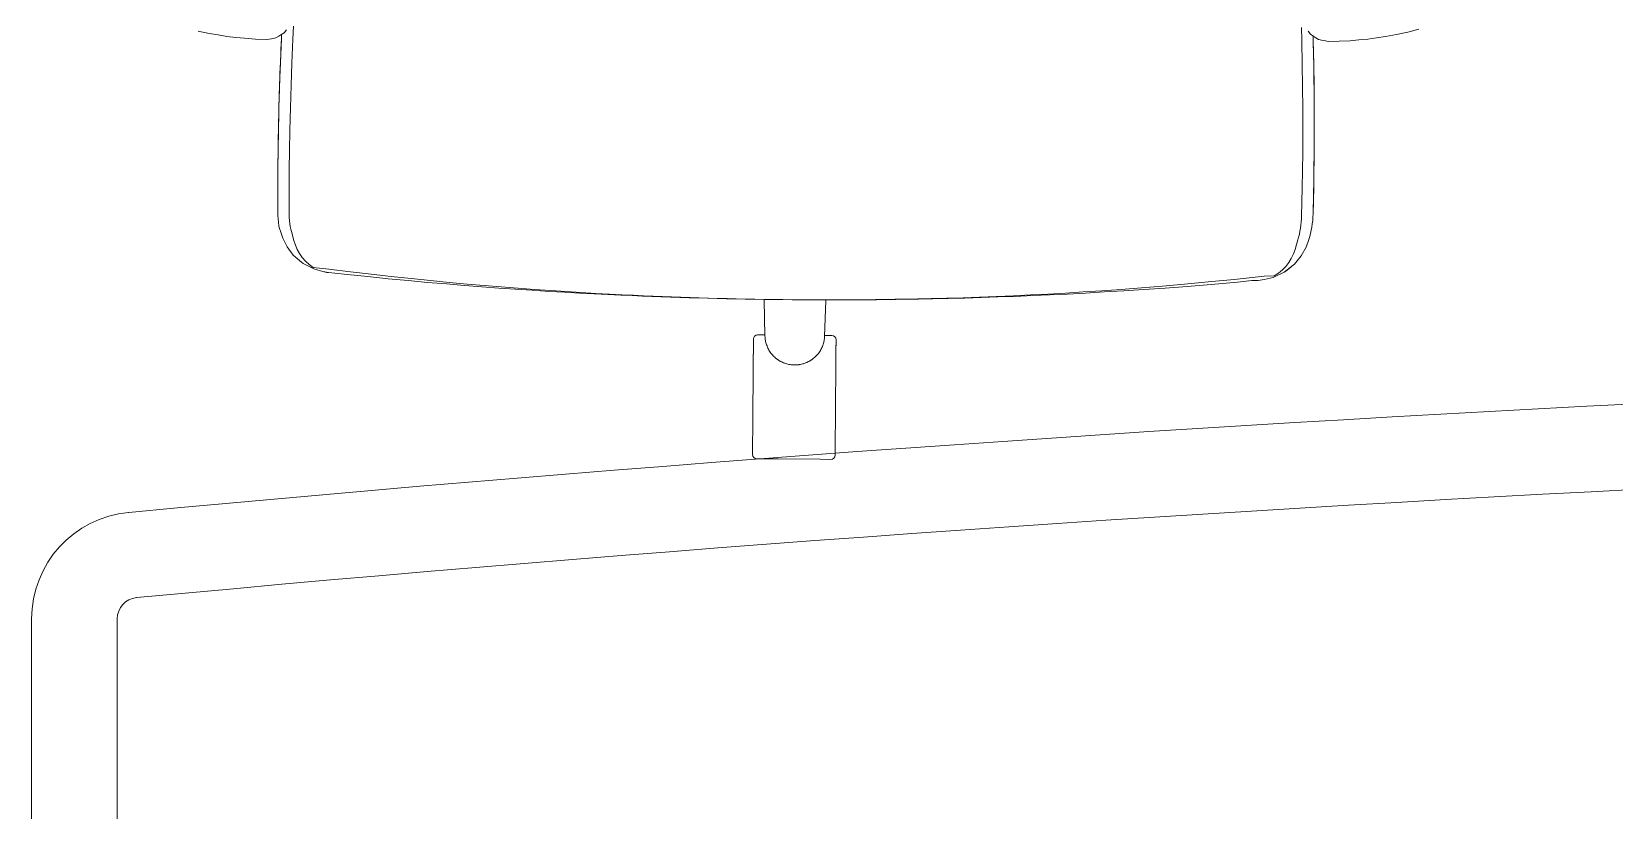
# Model space of a CAD drawing. Header units: inches. Extents: x 14 to 610, y 9 to 600.
# Drawn here: x 318.76 to 347.87, y 151.8 to 166.13 of the extents above; entities that cross this region are included whole.
import ezdxf
from ezdxf.enums import TextEntityAlignment as Align

# ---------------------------------------------------------------- set-up
doc = ezdxf.new("R2010")
doc.units = ezdxf.units.IN
doc.header["$MEASUREMENT"] = 0
doc.layers.add('A-FURN', color=7, linetype='Continuous')
doc.styles.get("Standard").update_dxf_attribs({"font": 'arial.ttf'})

# ---------------------------------------------------------------- blocks, each defined once
blk = doc.blocks.new('P_5CLT120HW')
at = {"layer": 'A-FURN', "color": 5, "lineweight": 0}
for p, q in [((-59.063, 18.86), (-59.063, -18.86)), ((-57.488, 18.86), (-57.488, -18.86))]:
    blk.add_line(p, q, dxfattribs=at)
for centre, radius, start, end in [((2.611, -616.652), 640.279, 90.23361, 95.367072), ((2.611, -616.652), 638.704, 90.23361, 95.367072), ((-57.095, 18.86), 1.969, 95.3671, 180), ((-57.095, 18.86), 0.394, 95.3671, 180)]:
    blk.add_arc(centre, radius, start, end, dxfattribs=at)
at = {"layer": 'A-FURN', "color": 5}
blk.add_attdef('CAPTG', (2571.864, 5020.467, -57.068), '', height=1, dxfattribs=at)
at = {"layer": 'A-FURN', "color": 5, "flags": 1}
for tag in ['CAPPN', 'CAPPD', 'CAPMG', 'CAPMC', 'CAPGC', 'CAPALIAS1', 'CAPALIAS2', 'CAPALIAS3', 'CAPBLDG', 'CAPFLOOR', 'CAPDEPT', 'CAPPERSON', 'CAPPL', 'CAPQT', 'CAPDH']:
    blk.add_attdef(tag, (0, 0), '', height=0.001, dxfattribs=at)
blk = doc.blocks.new('P_5CS702BK')
at = {"layer": 'A-FURN', "color": 0, "linetype": 'Continuous', "lineweight": 0}
for p, q in [((9.228, 6.213), (9.237, 5.971)), ((9.228, 6.213), (9.237, 5.971)), ((9.354, 6.147), (9.397, 6.09)), ((10.98, 6.104), (11.184, 6.151)), ((10.98, 6.104), (11.184, 6.151)), ((11.184, 6.151), (11.387, 6.206)), ((11.184, 6.151), (11.387, 6.206)), ((-10.859, 5.894), (-11.064, 5.935)), ((-10.859, 5.894), (-11.064, 5.935)), ((-10.697, 5.867), (-10.859, 5.894)), ((-10.697, 5.867), (-10.859, 5.894)), ((-10.535, 5.844), (-10.697, 5.867)), ((-10.535, 5.844), (-10.697, 5.867)), ((-10.372, 5.826), (-10.535, 5.844)), ((-10.372, 5.826), (-10.535, 5.844)), ((-10.209, 5.811), (-10.372, 5.826)), ((-10.209, 5.811), (-10.372, 5.826)), ((-9.712, 5.809), (-9.631, 5.826)), ((-9.58, 5.857), (-9.631, 5.826)), ((-9.54, 5.881), (-9.58, 5.857)), ((-9.58, 5.857), (-9.54, 5.881)), ((-9.54, 5.881), (-9.482, 5.921)), ((-9.528, 5.89), (-9.531, 5.807)), ((-9.531, 5.807), (-9.528, 5.89)), ((-9.531, 5.807), (-9.53, 5.831)), ((-9.528, 5.889), (-9.53, 5.831)), ((-9.53, 5.831), (-9.528, 5.889)), ((-9.438, 5.978), (-9.482, 5.921)), ((-9.313, 6.044), (-9.321, 5.802)), ((-9.313, 6.044), (-9.321, 5.802)), ((9.237, 5.971), (9.251, 5.531)), ((9.237, 5.971), (9.251, 5.531)), ((9.456, 6.05), (9.397, 6.09)), ((9.444, 6.058), (9.446, 6)), ((9.444, 6.058), (9.447, 5.976)), ((9.446, 6), (9.444, 6.058)), ((9.447, 5.976), (9.444, 6.058)), ((9.447, 5.976), (9.446, 6)), ((9.447, 5.976), (9.45, 5.892)), ((9.447, 5.976), (9.461, 5.534)), ((9.461, 5.534), (9.447, 5.976)), ((9.45, 5.892), (9.453, 5.784)), ((9.453, 5.784), (9.45, 5.892)), ((9.456, 6.05), (9.496, 6.026)), ((9.496, 6.026), (9.456, 6.05)), ((9.496, 6.026), (9.547, 5.995)), ((9.628, 5.978), (9.547, 5.995)), ((9.628, 5.978), (9.674, 5.971)), ((9.674, 5.971), (9.628, 5.978)), ((9.674, 5.971), (9.721, 5.963)), ((9.721, 5.963), (9.674, 5.971)), ((9.721, 5.963), (9.923, 5.969)), ((9.721, 5.963), (9.923, 5.969)), ((9.923, 5.969), (10.124, 5.98)), ((9.923, 5.969), (10.124, 5.98)), ((10.124, 5.98), (10.288, 5.995)), ((10.124, 5.98), (10.288, 5.995)), ((10.288, 5.995), (10.451, 6.013)), ((10.288, 5.995), (10.451, 6.013)), ((10.451, 6.013), (10.613, 6.036)), ((10.451, 6.013), (10.613, 6.036)), ((10.613, 6.036), (10.774, 6.063)), ((10.613, 6.036), (10.774, 6.063)), ((10.774, 6.063), (10.98, 6.104)), ((10.774, 6.063), (10.98, 6.104)), ((-10.008, 5.8), (-10.209, 5.811)), ((-10.008, 5.8), (-10.209, 5.811)), ((-9.805, 5.794), (-10.008, 5.8)), ((-9.805, 5.794), (-10.008, 5.8)), ((-9.758, 5.802), (-9.805, 5.794)), ((-9.805, 5.794), (-9.758, 5.802)), ((-9.712, 5.809), (-9.758, 5.802)), ((-9.758, 5.802), (-9.712, 5.809)), ((-9.531, 5.807), (-9.545, 5.365)), ((-9.545, 5.365), (-9.531, 5.807)), ((-9.538, 5.615), (-9.541, 5.508)), ((-9.541, 5.508), (-9.538, 5.615)), ((-9.534, 5.723), (-9.538, 5.615)), ((-9.538, 5.615), (-9.534, 5.723)), ((-9.531, 5.807), (-9.534, 5.723)), ((-9.321, 5.802), (-9.335, 5.362)), ((-9.321, 5.802), (-9.335, 5.362)), ((9.453, 5.784), (9.457, 5.676)), ((9.457, 5.676), (9.453, 5.784)), ((9.457, 5.676), (9.46, 5.569)), ((9.46, 5.569), (9.457, 5.676)), ((9.461, 5.534), (9.46, 5.569)), ((9.461, 5.534), (9.463, 5.459)), ((9.461, 5.534), (9.471, 5.13)), ((9.471, 5.13), (9.461, 5.534)), ((-9.545, 5.365), (-9.555, 4.961)), ((-9.555, 4.961), (-9.545, 5.365)), ((-9.547, 5.29), (-9.55, 5.167)), ((-9.55, 5.167), (-9.547, 5.29)), ((-9.545, 5.365), (-9.547, 5.29)), ((-9.545, 5.365), (-9.544, 5.401)), ((-9.541, 5.508), (-9.544, 5.401)), ((-9.544, 5.401), (-9.541, 5.508)), ((-9.335, 5.362), (-9.345, 4.96)), ((-9.335, 5.362), (-9.345, 4.96)), ((9.251, 5.531), (9.261, 5.129)), ((9.251, 5.531), (9.261, 5.129)), ((9.463, 5.459), (9.466, 5.336)), ((9.466, 5.336), (9.463, 5.459)), ((9.466, 5.336), (9.469, 5.198)), ((9.469, 5.198), (9.466, 5.336)), ((-9.555, 4.961), (-9.563, 4.544)), ((-9.563, 4.544), (-9.555, 4.961)), ((-9.555, 4.961), (-9.557, 4.878)), ((-9.555, 4.961), (-9.554, 5.029)), ((-9.55, 5.167), (-9.554, 5.029)), ((-9.554, 5.029), (-9.55, 5.167)), ((-9.345, 4.96), (-9.353, 4.543)), ((-9.345, 4.96), (-9.353, 4.543)), ((9.261, 5.129), (9.269, 4.711)), ((9.261, 5.129), (9.269, 4.711)), ((9.471, 5.13), (9.469, 5.198)), ((9.471, 5.13), (9.473, 5.047)), ((9.471, 5.13), (9.479, 4.713)), ((9.479, 4.713), (9.471, 5.13)), ((9.473, 5.047), (9.476, 4.888)), ((9.476, 4.888), (9.473, 5.047)), ((-9.56, 4.719), (-9.563, 4.552)), ((-9.563, 4.552), (-9.56, 4.719)), ((-9.557, 4.878), (-9.56, 4.719)), ((-9.56, 4.719), (-9.557, 4.878)), ((9.269, 4.711), (9.273, 4.297)), ((9.269, 4.711), (9.273, 4.297)), ((9.476, 4.888), (9.478, 4.721)), ((9.478, 4.721), (9.476, 4.888)), ((9.479, 4.713), (9.478, 4.721)), ((9.479, 4.713), (9.481, 4.544)), ((9.479, 4.713), (9.483, 4.301)), ((9.483, 4.301), (9.479, 4.713)), ((-9.563, 4.544), (-9.568, 4.132)), ((-9.568, 4.132), (-9.563, 4.544)), ((-9.565, 4.375), (-9.567, 4.187)), ((-9.567, 4.187), (-9.565, 4.375)), ((-9.563, 4.544), (-9.565, 4.375)), ((-9.563, 4.544), (-9.563, 4.552)), ((-9.353, 4.543), (-9.358, 4.128)), ((-9.353, 4.543), (-9.358, 4.128)), ((9.481, 4.544), (9.483, 4.356)), ((9.483, 4.356), (9.481, 4.544)), ((-9.568, 4.132), (-9.57, 3.761)), ((-9.57, 3.761), (-9.568, 4.132)), ((-9.568, 4.132), (-9.569, 3.985)), ((-9.568, 4.132), (-9.567, 4.187)), ((-9.358, 4.128), (-9.36, 3.752)), ((-9.358, 4.128), (-9.36, 3.752)), ((9.273, 4.297), (9.276, 3.921)), ((9.273, 4.297), (9.276, 3.921)), ((9.483, 4.301), (9.483, 4.356)), ((9.483, 4.301), (9.484, 4.154)), ((9.483, 4.301), (9.485, 3.93)), ((9.485, 3.93), (9.483, 4.301)), ((9.484, 4.154), (9.485, 4.049)), ((9.485, 4.049), (9.484, 4.154)), ((9.485, 3.93), (9.484, 4.154)), ((-9.57, 3.761), (-9.569, 3.985)), ((-9.569, 3.88), (-9.57, 3.772)), ((-9.57, 3.772), (-9.569, 3.88)), ((-9.569, 3.985), (-9.569, 3.88)), ((-9.569, 3.88), (-9.569, 3.985)), ((9.276, 3.921), (9.275, 3.58)), ((9.276, 3.921), (9.275, 3.58)), ((9.485, 4.049), (9.485, 3.941)), ((9.485, 3.941), (9.485, 4.049)), ((9.485, 3.941), (9.485, 3.934)), ((9.485, 3.934), (9.485, 3.941)), ((9.485, 3.93), (9.485, 3.594)), ((9.485, 3.594), (9.485, 3.93)), ((9.485, 3.924), (9.486, 3.832)), ((9.486, 3.832), (9.485, 3.924)), ((9.486, 3.832), (9.486, 3.724)), ((9.486, 3.724), (9.486, 3.832)), ((-9.57, 3.772), (-9.57, 3.765)), ((-9.57, 3.765), (-9.57, 3.772)), ((-9.57, 3.761), (-9.57, 3.425)), ((-9.57, 3.425), (-9.57, 3.761)), ((-9.57, 3.755), (-9.57, 3.663)), ((-9.57, 3.663), (-9.57, 3.755)), ((-9.57, 3.663), (-9.57, 3.555)), ((-9.57, 3.555), (-9.57, 3.663)), ((-9.57, 3.555), (-9.57, 3.45)), ((-9.57, 3.45), (-9.57, 3.555)), ((-9.36, 3.752), (-9.36, 3.411)), ((-9.36, 3.752), (-9.36, 3.411)), ((9.275, 3.58), (9.274, 3.271)), ((9.275, 3.58), (9.274, 3.271)), ((9.485, 3.594), (9.484, 3.292)), ((9.484, 3.292), (9.485, 3.594)), ((9.486, 3.724), (9.485, 3.618)), ((9.485, 3.618), (9.486, 3.724)), ((9.485, 3.618), (9.485, 3.601)), ((9.485, 3.601), (9.485, 3.618)), ((9.485, 3.584), (9.485, 3.515)), ((9.485, 3.515), (9.485, 3.584)), ((9.485, 3.515), (9.485, 3.387)), ((9.485, 3.515), (9.485, 3.387)), ((-9.57, 3.45), (-9.57, 3.432)), ((-9.57, 3.432), (-9.57, 3.45)), ((-9.57, 3.425), (-9.568, 3.123)), ((-9.568, 3.123), (-9.57, 3.425)), ((-9.57, 3.415), (-9.569, 3.346)), ((-9.569, 3.346), (-9.57, 3.415)), ((-9.569, 3.346), (-9.569, 3.218)), ((-9.569, 3.346), (-9.569, 3.218)), ((-9.569, 3.218), (-9.568, 3.137)), ((-9.568, 3.137), (-9.569, 3.218)), ((-9.36, 3.411), (-9.358, 3.102)), ((-9.36, 3.411), (-9.358, 3.102)), ((9.274, 3.271), (9.271, 2.995)), ((9.274, 3.271), (9.271, 2.995)), ((9.484, 3.292), (9.481, 3.024)), ((9.481, 3.024), (9.484, 3.292)), ((9.484, 3.262), (9.483, 3.139)), ((9.483, 3.139), (9.484, 3.262)), ((9.485, 3.387), (9.484, 3.306)), ((9.484, 3.306), (9.485, 3.387)), ((9.484, 3.282), (9.484, 3.262)), ((9.484, 3.262), (9.484, 3.282)), ((9.484, 3.269), (9.484, 3.262)), ((-9.568, 3.123), (-9.566, 2.855)), ((-9.566, 2.855), (-9.568, 3.123)), ((-9.568, 3.113), (-9.568, 3.093)), ((-9.568, 3.093), (-9.568, 3.113)), ((-9.568, 3.101), (-9.568, 3.093)), ((-9.568, 3.093), (-9.567, 2.971)), ((-9.567, 2.971), (-9.568, 3.093)), ((-9.567, 3.013), (-9.567, 2.971)), ((-9.567, 2.971), (-9.566, 2.858)), ((-9.566, 2.858), (-9.567, 2.971)), ((-9.358, 3.102), (-9.356, 2.826)), ((-9.358, 3.102), (-9.356, 2.826)), ((9.268, 2.752), (9.271, 2.995)), ((9.268, 2.752), (9.271, 2.995)), ((9.481, 3.024), (9.478, 2.787)), ((9.478, 2.787), (9.481, 3.024)), ((9.481, 3.024), (9.48, 2.903)), ((9.481, 3.02), (9.48, 2.903)), ((9.48, 2.903), (9.481, 3.02)), ((9.483, 3.139), (9.481, 3.027)), ((9.481, 3.027), (9.483, 3.139)), ((9.481, 3.022), (9.481, 3.02)), ((9.481, 3.02), (9.481, 3.022)), ((9.481, 3.021), (9.481, 3.02)), ((9.483, 3.182), (9.483, 3.139)), ((-9.566, 2.855), (-9.564, 2.734)), ((-9.566, 2.855), (-9.562, 2.619)), ((-9.562, 2.619), (-9.566, 2.855)), ((-9.566, 2.853), (-9.566, 2.851)), ((-9.566, 2.851), (-9.566, 2.853)), ((-9.566, 2.852), (-9.566, 2.851)), ((-9.566, 2.851), (-9.564, 2.734)), ((-9.564, 2.734), (-9.566, 2.851)), ((-9.562, 2.619), (-9.564, 2.734)), ((-9.562, 2.619), (-9.564, 2.734)), ((-9.353, 2.583), (-9.356, 2.826)), ((-9.353, 2.583), (-9.356, 2.826)), ((9.263, 2.637), (9.258, 2.581)), ((9.263, 2.637), (9.258, 2.581)), ((9.267, 2.695), (9.263, 2.637)), ((9.267, 2.695), (9.263, 2.637)), ((9.268, 2.752), (9.267, 2.695)), ((9.268, 2.752), (9.267, 2.695)), ((9.472, 2.665), (9.466, 2.605)), ((9.466, 2.605), (9.472, 2.665)), ((9.476, 2.726), (9.472, 2.665)), ((9.472, 2.665), (9.476, 2.726)), ((9.478, 2.787), (9.476, 2.726)), ((9.476, 2.726), (9.478, 2.787)), ((9.478, 2.787), (9.48, 2.903)), ((9.478, 2.787), (9.48, 2.903)), ((-9.562, 2.619), (-9.56, 2.557)), ((-9.56, 2.557), (-9.562, 2.619)), ((-9.56, 2.557), (-9.556, 2.497)), ((-9.556, 2.497), (-9.56, 2.557)), ((-9.556, 2.497), (-9.55, 2.436)), ((-9.55, 2.436), (-9.556, 2.497)), ((-9.55, 2.436), (-9.539, 2.365)), ((-9.539, 2.365), (-9.55, 2.436)), ((-9.527, 2.317), (-9.539, 2.365)), ((-9.539, 2.365), (-9.527, 2.317)), ((-9.353, 2.583), (-9.351, 2.526)), ((-9.353, 2.583), (-9.351, 2.526)), ((-9.351, 2.526), (-9.347, 2.469)), ((-9.351, 2.526), (-9.347, 2.469)), ((-9.347, 2.469), (-9.342, 2.412)), ((-9.347, 2.469), (-9.342, 2.412)), ((-9.342, 2.412), (-9.335, 2.356)), ((-9.342, 2.412), (-9.335, 2.356)), ((-9.323, 2.31), (-9.335, 2.356)), ((-9.323, 2.31), (-9.335, 2.356)), ((9.217, 2.36), (9.203, 2.307)), ((9.217, 2.36), (9.203, 2.307)), ((9.23, 2.414), (9.217, 2.36)), ((9.23, 2.414), (9.217, 2.36)), ((9.241, 2.469), (9.23, 2.414)), ((9.241, 2.469), (9.23, 2.414)), ((9.25, 2.525), (9.241, 2.469)), ((9.25, 2.525), (9.241, 2.469)), ((9.258, 2.581), (9.25, 2.525)), ((9.258, 2.581), (9.25, 2.525)), ((9.421, 2.371), (9.405, 2.314)), ((9.405, 2.314), (9.421, 2.371)), ((9.435, 2.428), (9.421, 2.371)), ((9.421, 2.371), (9.435, 2.428)), ((9.448, 2.486), (9.435, 2.428)), ((9.435, 2.428), (9.448, 2.486)), ((9.458, 2.545), (9.448, 2.486)), ((9.448, 2.486), (9.458, 2.545)), ((9.466, 2.605), (9.458, 2.545)), ((9.458, 2.545), (9.466, 2.605)), ((-9.512, 2.269), (-9.527, 2.317)), ((-9.527, 2.317), (-9.512, 2.269)), ((-9.503, 2.251), (-9.512, 2.269)), ((-9.467, 2.143), (-9.512, 2.269)), ((-9.512, 2.269), (-9.503, 2.251)), ((-9.467, 2.143), (-9.503, 2.251)), ((-9.385, 1.983), (-9.467, 2.143)), ((-9.31, 2.265), (-9.323, 2.31)), ((-9.31, 2.265), (-9.323, 2.31)), ((-9.31, 2.265), (-9.265, 2.1)), ((-9.31, 2.265), (-9.265, 2.1)), ((-9.265, 2.1), (-9.234, 2.018)), ((-9.234, 2.018), (-9.265, 2.1)), ((9.123, 2.047), (9.085, 1.965)), ((9.085, 1.965), (9.123, 2.047)), ((9.156, 2.132), (9.123, 2.047)), ((9.123, 2.047), (9.156, 2.132)), ((9.182, 2.219), (9.156, 2.132)), ((9.156, 2.132), (9.182, 2.219)), ((9.203, 2.307), (9.182, 2.219)), ((9.203, 2.307), (9.182, 2.219)), ((9.357, 2.177), (9.27, 2.012)), ((9.357, 2.177), (9.405, 2.314)), ((-9.271, 1.834), (-9.385, 1.983)), ((-9.118, 1.703), (-9.271, 1.834)), ((-9.234, 2.018), (-9.198, 1.938)), ((-9.198, 1.938), (-9.234, 2.018)), ((-9.198, 1.938), (-9.154, 1.862)), ((-9.154, 1.862), (-9.198, 1.938)), ((-9.154, 1.862), (-9.104, 1.79)), ((-9.104, 1.79), (-9.154, 1.862)), ((-9.104, 1.79), (-9.045, 1.723)), ((-9.045, 1.723), (-9.104, 1.79)), ((8.924, 1.75), (8.855, 1.692)), ((8.855, 1.692), (8.924, 1.75)), ((8.986, 1.816), (8.924, 1.75)), ((8.924, 1.75), (8.986, 1.816)), ((9.122, 1.838), (8.959, 1.709)), ((9.039, 1.888), (8.986, 1.816)), ((8.986, 1.816), (9.039, 1.888)), ((9.082, 1.806), (8.99, 1.732)), ((9.085, 1.965), (9.039, 1.888)), ((9.039, 1.888), (9.085, 1.965)), ((9.149, 1.861), (9.122, 1.838)), ((9.27, 2.012), (9.149, 1.861)), ((-9.118, 1.703), (-9.088, 1.681)), ((-8.89, 1.582), (-9.088, 1.681)), ((-9.045, 1.723), (-8.979, 1.663)), ((-8.979, 1.663), (-9.045, 1.723)), ((-8.979, 1.663), (-8.903, 1.612)), ((-8.903, 1.612), (-8.979, 1.663)), ((-8.612, 1.583), (-8.903, 1.612)), ((-8.89, 1.582), (-8.723, 1.538)), ((-8.648, 1.522), (-8.723, 1.538)), ((-8.618, 1.518), (-8.723, 1.538)), ((-8.648, 1.522), (-8.618, 1.518)), ((-8.618, 1.518), (-8.501, 1.512)), ((-8.501, 1.512), (-8.618, 1.518)), ((-8.612, 1.583), (-8.217, 1.538)), ((-8.277, 1.488), (-8.501, 1.512)), ((-8.277, 1.488), (-7.893, 1.451)), ((-8.217, 1.538), (-7.836, 1.498)), ((-7.836, 1.498), (-7.464, 1.46)), ((-7.464, 1.46), (-7.099, 1.424)), ((6.721, 1.43), (7.125, 1.47)), ((7.125, 1.47), (7.559, 1.515)), ((7.178, 1.431), (7.615, 1.471)), ((7.559, 1.515), (8.042, 1.568)), ((7.615, 1.471), (8.101, 1.519)), ((8.042, 1.568), (8.591, 1.633)), ((8.101, 1.519), (8.364, 1.551)), ((8.483, 1.555), (8.364, 1.551)), ((8.364, 1.551), (8.483, 1.555)), ((8.591, 1.572), (8.483, 1.555)), ((8.483, 1.555), (8.591, 1.572)), ((8.591, 1.633), (8.776, 1.642)), ((8.756, 1.613), (8.591, 1.572)), ((8.959, 1.709), (8.756, 1.613)), ((8.855, 1.692), (8.776, 1.642)), ((8.776, 1.642), (8.855, 1.692)), ((8.99, 1.732), (8.959, 1.709)), ((-7.893, 1.451), (-7.518, 1.418)), ((-7.518, 1.418), (-7.151, 1.387)), ((-7.151, 1.387), (-6.794, 1.358)), ((-7.099, 1.424), (-6.744, 1.392)), ((-6.794, 1.358), (-6.448, 1.332)), ((-6.744, 1.392), (-6.4, 1.362)), ((-6.448, 1.332), (-6.114, 1.308)), ((-6.4, 1.362), (-6.069, 1.335)), ((-6.114, 1.308), (-5.794, 1.287)), ((-6.069, 1.335), (-5.751, 1.311)), ((-5.794, 1.287), (-5.483, 1.267)), ((-5.751, 1.311), (-5.442, 1.289)), ((-5.483, 1.267), (-5.174, 1.249)), ((-5.442, 1.289), (-5.136, 1.268)), ((-5.174, 1.249), (-4.867, 1.232)), ((-5.136, 1.268), (-4.83, 1.248)), ((-4.867, 1.232), (-4.565, 1.216)), ((-4.83, 1.248), (-4.531, 1.231)), ((-4.565, 1.216), (-4.275, 1.202)), ((-4.531, 1.231), (-4.243, 1.215)), ((-4.275, 1.202), (-3.997, 1.19)), ((-4.243, 1.215), (-3.967, 1.2)), ((-3.997, 1.19), (-3.73, 1.179)), ((-3.967, 1.2), (-3.702, 1.188)), ((-3.73, 1.179), (-3.475, 1.169)), ((-3.702, 1.188), (-3.449, 1.177)), ((-3.475, 1.169), (-3.241, 1.16)), ((-3.449, 1.177), (-3.217, 1.167)), ((-3.217, 1.167), (-3.009, 1.159)), ((2.475, 1.156), (2.759, 1.167)), ((2.759, 1.167), (3.059, 1.179)), ((2.78, 1.162), (3.083, 1.173)), ((3.059, 1.179), (3.362, 1.193)), ((3.083, 1.173), (3.388, 1.185)), ((3.362, 1.193), (3.669, 1.208)), ((3.388, 1.185), (3.697, 1.199)), ((3.669, 1.208), (3.981, 1.225)), ((3.697, 1.199), (4.012, 1.214)), ((3.981, 1.225), (4.299, 1.244)), ((4.012, 1.214), (4.332, 1.23)), ((4.299, 1.244), (4.617, 1.263)), ((4.332, 1.23), (4.653, 1.248)), ((4.617, 1.263), (4.937, 1.285)), ((4.653, 1.248), (4.975, 1.267)), ((4.937, 1.285), (5.266, 1.308)), ((4.975, 1.267), (5.306, 1.288)), ((5.266, 1.308), (5.608, 1.334)), ((5.306, 1.288), (5.651, 1.311)), ((5.608, 1.334), (5.965, 1.363)), ((5.651, 1.311), (6.01, 1.337)), ((5.965, 1.363), (6.336, 1.395)), ((6.01, 1.337), (6.383, 1.365)), ((6.336, 1.395), (6.721, 1.43)), ((6.383, 1.365), (6.771, 1.396)), ((6.771, 1.396), (7.178, 1.431)), ((-3.241, 1.16), (-3.032, 1.153)), ((-3.032, 1.153), (-2.842, 1.147)), ((-3.009, 1.159), (-2.821, 1.153)), ((-2.842, 1.147), (-2.666, 1.142)), ((-2.821, 1.153), (-2.646, 1.147)), ((-2.666, 1.142), (-2.494, 1.138)), ((-2.646, 1.147), (-2.475, 1.142)), ((-2.494, 1.138), (-2.322, 1.134)), ((-2.475, 1.142), (-2.305, 1.137)), ((-2.322, 1.134), (-2.151, 1.13)), ((-2.305, 1.137), (-2.134, 1.132)), ((-2.151, 1.13), (-1.979, 1.126)), ((-2.134, 1.132), (-1.964, 1.128)), ((-1.979, 1.126), (-1.808, 1.123)), ((-1.964, 1.128), (-1.794, 1.125)), ((-1.808, 1.123), (-1.636, 1.12)), ((-1.794, 1.125), (-1.624, 1.121)), ((-1.636, 1.12), (-1.465, 1.117)), ((-1.624, 1.121), (-1.454, 1.118)), ((-1.465, 1.117), (-1.294, 1.115)), ((-1.454, 1.118), (-1.284, 1.116)), ((-1.294, 1.115), (-1.122, 1.113)), ((-1.284, 1.116), (-1.114, 1.114)), ((-1.122, 1.113), (-0.95, 1.112)), ((-1.114, 1.114), (-0.943, 1.112)), ((-0.95, 1.112), (-0.801, 1.111)), ((-0.943, 1.112), (-0.773, 1.111)), ((-0.773, 1.111), (-0.602, 1.11)), ((-0.602, 1.096), (-0.602, 1.11)), ((-0.602, 1.096), (-0.602, 1.11)), ((-0.602, 1.11), (-0.602, 1.096)), ((-0.602, 1.11), (-0.43, 1.109)), ((-0.58, 0.438), (-0.602, 1.096)), ((-0.602, 1.096), (-0.58, 0.438)), ((-0.43, 1.109), (-0.258, 1.109)), ((-0.258, 1.109), (-0.086, 1.109)), ((-0.086, 1.109), (0.086, 1.11)), ((0.086, 1.11), (0.257, 1.111)), ((0.257, 1.111), (0.428, 1.112)), ((0.428, 1.112), (0.599, 1.113)), ((0.526, 0.77), (0.536, 1.099)), ((0.536, 1.099), (0.536, 1.113)), ((0.599, 1.113), (0.776, 1.115)), ((0.599, 1.113), (0.77, 1.115)), ((0.77, 1.115), (0.941, 1.118)), ((0.776, 1.115), (0.948, 1.117)), ((0.941, 1.118), (1.111, 1.12)), ((0.948, 1.117), (1.12, 1.12)), ((1.111, 1.12), (1.282, 1.124)), ((1.12, 1.12), (1.292, 1.123)), ((1.282, 1.124), (1.452, 1.127)), ((1.292, 1.123), (1.464, 1.126)), ((1.452, 1.127), (1.625, 1.131)), ((1.464, 1.126), (1.638, 1.13)), ((1.625, 1.131), (1.806, 1.136)), ((1.638, 1.13), (1.82, 1.134)), ((1.806, 1.136), (2.003, 1.141)), ((1.82, 1.134), (2.018, 1.139)), ((2.003, 1.141), (2.223, 1.148)), ((2.018, 1.139), (2.24, 1.145)), ((2.223, 1.148), (2.475, 1.156)), ((2.24, 1.145), (2.494, 1.152)), ((2.494, 1.152), (2.78, 1.162)), ((0.517, 0.441), (0.526, 0.77)), ((-0.791, 0.379), (-0.785, 0.408)), ((-0.785, 0.408), (-0.791, 0.379)), ((-0.791, 0.376), (-0.791, 0.379)), ((-0.791, 0.376), (-0.791, 0.367)), ((-0.791, 0.366), (-0.791, 0.376)), ((-0.791, 0.367), (-0.791, 0.367)), ((-0.791, 0.332), (-0.791, 0.366)), ((-0.791, 0.35), (-0.791, 0.366)), ((-0.791, 0.327), (-0.791, 0.35)), ((-0.791, 0.327), (-0.791, 0.332)), ((-0.791, 0.327), (-0.791, 0.332)), ((-0.79, 0.298), (-0.791, 0.327)), ((-0.79, 0.263), (-0.79, 0.298)), ((-0.785, 0.408), (-0.769, 0.433)), ((-0.769, 0.433), (-0.785, 0.408)), ((-0.769, 0.433), (-0.744, 0.449)), ((-0.744, 0.449), (-0.769, 0.433)), ((-0.744, 0.449), (-0.715, 0.455)), ((-0.715, 0.455), (-0.744, 0.449)), ((-0.715, 0.455), (-0.58, 0.456)), ((-0.715, 0.455), (-0.58, 0.456)), ((-0.58, 0.438), (-0.578, 0.417)), ((-0.58, 0.438), (-0.58, 0.438)), ((-0.578, 0.417), (-0.576, 0.396)), ((-0.578, 0.415), (-0.578, 0.415)), ((-0.578, 0.415), (-0.578, 0.414)), ((-0.578, 0.413), (-0.578, 0.41)), ((-0.578, 0.408), (-0.578, 0.41)), ((-0.576, 0.396), (-0.574, 0.375)), ((-0.574, 0.375), (-0.57, 0.354)), ((-0.57, 0.354), (-0.566, 0.333)), ((-0.566, 0.334), (-0.566, 0.334)), ((-0.566, 0.334), (-0.566, 0.333)), ((-0.566, 0.333), (-0.561, 0.313)), ((-0.564, 0.325), (-0.563, 0.321)), ((-0.562, 0.319), (-0.563, 0.321)), ((-0.561, 0.313), (-0.555, 0.293)), ((-0.555, 0.293), (-0.548, 0.273)), ((0.486, 0.275), (0.493, 0.296)), ((0.493, 0.296), (0.498, 0.316)), ((0.498, 0.316), (0.503, 0.336)), ((0.498, 0.316), (0.499, 0.317)), ((0.498, 0.316), (0.498, 0.316)), ((0.498, 0.316), (0.499, 0.316)), ((0.503, 0.336), (0.508, 0.357)), ((0.503, 0.336), (0.503, 0.337)), ((0.503, 0.336), (0.503, 0.336)), ((0.505, 0.343), (0.506, 0.347)), ((0.508, 0.357), (0.506, 0.347)), ((0.508, 0.357), (0.511, 0.378)), ((0.508, 0.357), (0.508, 0.357)), ((0.508, 0.357), (0.508, 0.357)), ((0.508, 0.357), (0.508, 0.357)), ((0.511, 0.378), (0.514, 0.399)), ((0.514, 0.399), (0.516, 0.42)), ((0.515, 0.417), (0.515, 0.418)), ((0.515, 0.417), (0.515, 0.417)), ((0.516, 0.42), (0.517, 0.441)), ((0.516, 0.434), (0.516, 0.421)), ((0.516, 0.421), (0.516, 0.421)), ((0.652, 0.459), (0.517, 0.458)), ((0.517, 0.458), (0.652, 0.459)), ((0.517, 0.441), (0.517, 0.441)), ((0.652, 0.459), (0.681, 0.453)), ((0.681, 0.453), (0.652, 0.459)), ((0.681, 0.453), (0.706, 0.437)), ((0.706, 0.437), (0.681, 0.453)), ((0.706, 0.437), (0.723, 0.412)), ((0.723, 0.412), (0.706, 0.437)), ((0.723, 0.407), (0.723, 0.412)), ((0.729, 0.383), (0.723, 0.412)), ((0.729, 0.383), (0.729, 0.38)), ((0.729, 0.371), (0.729, 0.38)), ((0.729, 0.38), (0.729, 0.372)), ((0.729, 0.37), (0.729, 0.371)), ((0.729, 0.371), (0.729, 0.37)), ((0.729, 0.37), (0.729, 0.354)), ((0.729, 0.336), (0.729, 0.354)), ((0.729, 0.354), (0.729, 0.331)), ((0.729, 0.278), (0.729, 0.336)), ((0.729, 0.331), (0.729, 0.302)), ((0.729, 0.302), (0.729, 0.267)), ((-0.79, 0.274), (-0.79, 0.278)), ((-0.79, 0.27), (-0.79, 0.274)), ((-0.79, 0.222), (-0.79, 0.263)), ((-0.79, 0.263), (-0.79, 0.263)), ((-0.79, 0.2), (-0.79, 0.222)), ((-0.79, 0.194), (-0.79, 0.2)), ((-0.79, 0.189), (-0.79, 0.194)), ((-0.79, 0.176), (-0.79, 0.189)), ((-0.79, 0.124), (-0.79, 0.176)), ((-0.79, 0.068), (-0.79, 0.124)), ((-0.79, 0.124), (-0.79, 0.124)), ((-0.79, 0.095), (-0.79, 0.102)), ((-0.79, 0.087), (-0.79, 0.095)), ((-0.79, 0.006), (-0.79, 0.068)), ((-0.79, -0.059), (-0.79, 0.006)), ((-0.79, 0.006), (-0.79, 0.006)), ((-0.548, 0.273), (-0.54, 0.253)), ((-0.542, 0.256), (-0.541, 0.255)), ((-0.541, 0.255), (-0.541, 0.255)), ((-0.54, 0.253), (-0.532, 0.233)), ((-0.534, 0.238), (-0.533, 0.235)), ((-0.533, 0.235), (-0.533, 0.235)), ((-0.532, 0.233), (-0.523, 0.214)), ((-0.523, 0.214), (-0.513, 0.195)), ((-0.513, 0.195), (-0.503, 0.177)), ((-0.506, 0.183), (-0.506, 0.182)), ((-0.506, 0.182), (-0.505, 0.181)), ((-0.503, 0.177), (-0.492, 0.159)), ((-0.492, 0.159), (-0.48, 0.141)), ((-0.49, 0.157), (-0.49, 0.156)), ((-0.488, 0.154), (-0.49, 0.156)), ((-0.48, 0.141), (-0.467, 0.124)), ((-0.467, 0.124), (-0.454, 0.108)), ((-0.46, 0.115), (-0.459, 0.114)), ((-0.459, 0.114), (-0.458, 0.113)), ((-0.454, 0.108), (-0.44, 0.092)), ((-0.44, 0.092), (-0.426, 0.076)), ((-0.435, 0.086), (-0.434, 0.085)), ((-0.431, 0.082), (-0.434, 0.085)), ((-0.426, 0.076), (-0.411, 0.061)), ((-0.411, 0.061), (-0.395, 0.047)), ((-0.404, 0.055), (-0.403, 0.054)), ((-0.403, 0.054), (-0.402, 0.053)), ((-0.395, 0.047), (-0.379, 0.033)), ((-0.379, 0.033), (-0.369, 0.025)), ((-0.3, -0.021), (-0.369, 0.025)), ((-0.363, 0.02), (-0.369, 0.025)), ((-0.328, -0.004), (-0.369, 0.025)), ((-0.346, 0.008), (-0.369, 0.025)), ((-0.369, 0.025), (-0.367, 0.023)), ((-0.365, 0.022), (-0.367, 0.023)), ((-0.363, 0.02), (-0.346, 0.008)), ((-0.346, 0.008), (-0.328, -0.004)), ((-0.34, 0.004), (-0.339, 0.003)), ((-0.339, 0.003), (-0.338, 0.002)), ((0.269, -0.001), (0.287, 0.01)), ((0.277, 0.004), (0.279, 0.005)), ((0.279, 0.005), (0.28, 0.006)), ((0.285, 0.009), (0.284, 0.008)), ((0.284, 0.009), (0.285, 0.009)), ((0.287, 0.01), (0.285, 0.009)), ((0.285, 0.009), (0.285, 0.009)), ((0.287, 0.01), (0.304, 0.023)), ((0.304, 0.023), (0.32, 0.036)), ((0.313, 0.031), (0.316, 0.033)), ((0.319, 0.035), (0.316, 0.033)), ((0.318, 0.035), (0.319, 0.035)), ((0.319, 0.035), (0.319, 0.035)), ((0.32, 0.036), (0.336, 0.05)), ((0.336, 0.05), (0.351, 0.064)), ((0.342, 0.055), (0.343, 0.056)), ((0.343, 0.056), (0.344, 0.057)), ((0.366, 0.079), (0.344, 0.058)), ((0.351, 0.064), (0.35, 0.063)), ((0.35, 0.063), (0.35, 0.063)), ((0.35, 0.063), (0.35, 0.063)), ((0.351, 0.064), (0.366, 0.079)), ((0.366, 0.079), (0.38, 0.095)), ((0.368, 0.082), (0.37, 0.084)), ((0.379, 0.094), (0.37, 0.084)), ((0.379, 0.094), (0.379, 0.094)), ((0.379, 0.093), (0.379, 0.094)), ((0.38, 0.095), (0.394, 0.111)), ((0.394, 0.111), (0.407, 0.127)), ((0.397, 0.115), (0.398, 0.116)), ((0.398, 0.116), (0.399, 0.117)), ((0.407, 0.127), (0.406, 0.126)), ((0.406, 0.126), (0.406, 0.126)), ((0.406, 0.126), (0.406, 0.126)), ((0.407, 0.127), (0.419, 0.144)), ((0.409, 0.131), (0.417, 0.142)), ((0.418, 0.143), (0.417, 0.142)), ((0.419, 0.144), (0.431, 0.162)), ((0.43, 0.161), (0.428, 0.158)), ((0.43, 0.161), (0.43, 0.161)), ((0.43, 0.161), (0.43, 0.161)), ((0.431, 0.162), (0.442, 0.18)), ((0.442, 0.18), (0.452, 0.198)), ((0.444, 0.184), (0.445, 0.185)), ((0.444, 0.183), (0.444, 0.184)), ((0.452, 0.198), (0.462, 0.217)), ((0.452, 0.199), (0.456, 0.206)), ((0.452, 0.198), (0.452, 0.198)), ((0.452, 0.198), (0.452, 0.198)), ((0.452, 0.198), (0.452, 0.198)), ((0.458, 0.21), (0.456, 0.206)), ((0.462, 0.217), (0.47, 0.236)), ((0.47, 0.236), (0.479, 0.256)), ((0.479, 0.256), (0.486, 0.275)), ((0.479, 0.258), (0.48, 0.258)), ((0.48, 0.258), (0.48, 0.259)), ((0.485, 0.274), (0.486, 0.275)), ((0.486, 0.276), (0.486, 0.276)), ((0.486, 0.276), (0.486, 0.276)), ((0.486, 0.275), (0.486, 0.276)), ((0.486, 0.275), (0.486, 0.275)), ((0.729, 0.267), (0.729, 0.278)), ((0.729, 0.267), (0.729, 0.226)), ((0.729, 0.226), (0.729, 0.204)), ((0.729, 0.198), (0.729, 0.204)), ((0.729, 0.192), (0.729, 0.198)), ((0.729, 0.192), (0.729, 0.18)), ((0.729, 0.18), (0.729, 0.128)), ((0.729, 0.128), (0.729, 0.072)), ((0.729, 0.128), (0.729, 0.128)), ((0.729, 0.099), (0.729, 0.106)), ((0.729, 0.091), (0.729, 0.099)), ((0.729, 0.072), (0.729, 0.01)), ((0.729, 0.01), (0.73, -0.055)), ((0.729, 0.01), (0.729, 0.01)), ((-0.79, -0.021), (-0.79, -0.014)), ((-0.79, -0.031), (-0.79, -0.021)), ((-0.789, -0.129), (-0.79, -0.059)), ((-0.789, -0.146), (-0.789, -0.129)), ((-0.789, -0.153), (-0.789, -0.146)), ((-0.789, -0.163), (-0.789, -0.153)), ((-0.789, -0.202), (-0.789, -0.163)), ((-0.789, -0.277), (-0.789, -0.202)), ((-0.789, -0.296), (-0.789, -0.277)), ((-0.789, -0.356), (-0.789, -0.277)), ((-0.328, -0.004), (-0.3, -0.021)), ((-0.328, -0.004), (-0.31, -0.015)), ((-0.31, -0.015), (-0.3, -0.021)), ((-0.292, -0.026), (-0.3, -0.021)), ((-0.292, -0.026), (-0.273, -0.035)), ((-0.273, -0.035), (-0.291, -0.026)), ((-0.291, -0.026), (-0.291, -0.026)), ((-0.273, -0.035), (-0.254, -0.044)), ((-0.269, -0.037), (-0.268, -0.038)), ((-0.268, -0.038), (-0.267, -0.038)), ((-0.254, -0.044), (-0.234, -0.052)), ((-0.234, -0.052), (-0.214, -0.06)), ((-0.214, -0.06), (-0.194, -0.067)), ((-0.209, -0.062), (-0.208, -0.062)), ((-0.194, -0.067), (-0.208, -0.062)), ((-0.194, -0.067), (-0.174, -0.072)), ((-0.192, -0.067), (-0.192, -0.067)), ((-0.192, -0.067), (-0.191, -0.068)), ((-0.174, -0.072), (-0.154, -0.078)), ((-0.154, -0.078), (-0.133, -0.082)), ((-0.133, -0.082), (-0.112, -0.085)), ((-0.122, -0.084), (-0.12, -0.084)), ((-0.112, -0.085), (-0.12, -0.084)), ((-0.112, -0.085), (-0.112, -0.085)), ((-0.112, -0.085), (-0.111, -0.085)), ((-0.112, -0.085), (-0.091, -0.088)), ((-0.091, -0.088), (-0.07, -0.09)), ((-0.07, -0.09), (-0.049, -0.091)), ((-0.049, -0.091), (-0.028, -0.091)), ((-0.031, -0.091), (-0.03, -0.091)), ((-0.031, -0.091), (-0.03, -0.091)), ((-0.03, -0.091), (-0.03, -0.091)), ((-0.03, -0.091), (-0.03, -0.091)), ((-0.028, -0.091), (-0.03, -0.091)), ((-0.028, -0.091), (-0.007, -0.091)), ((-0.007, -0.091), (0.014, -0.089)), ((0.011, -0.09), (0.012, -0.09)), ((0.012, -0.09), (0.013, -0.09)), ((0.012, -0.09), (0.013, -0.09)), ((0.014, -0.089), (0.035, -0.087)), ((0.035, -0.087), (0.055, -0.084)), ((0.041, -0.086), (0.045, -0.086)), ((0.054, -0.085), (0.045, -0.086)), ((0.051, -0.085), (0.052, -0.085)), ((0.052, -0.085), (0.052, -0.085)), ((0.055, -0.084), (0.054, -0.085)), ((0.054, -0.085), (0.054, -0.085)), ((0.054, -0.085), (0.054, -0.085)), ((0.055, -0.084), (0.076, -0.081)), ((0.076, -0.081), (0.097, -0.076)), ((0.095, -0.076), (0.096, -0.076)), ((0.095, -0.076), (0.096, -0.076)), ((0.095, -0.076), (0.095, -0.076)), ((0.097, -0.076), (0.117, -0.071)), ((0.117, -0.071), (0.137, -0.065)), ((0.117, -0.071), (0.118, -0.071)), ((0.136, -0.065), (0.118, -0.071)), ((0.131, -0.067), (0.132, -0.067)), ((0.132, -0.067), (0.132, -0.066)), ((0.135, -0.065), (0.136, -0.065)), ((0.136, -0.065), (0.136, -0.065)), ((0.137, -0.065), (0.136, -0.065)), ((0.137, -0.065), (0.157, -0.058)), ((0.157, -0.058), (0.177, -0.05)), ((0.173, -0.052), (0.175, -0.051)), ((0.175, -0.051), (0.188, -0.045)), ((0.175, -0.051), (0.176, -0.05)), ((0.177, -0.05), (0.196, -0.042)), ((0.192, -0.044), (0.188, -0.045)), ((0.196, -0.042), (0.215, -0.033)), ((0.206, -0.037), (0.208, -0.036)), ((0.213, -0.034), (0.207, -0.037)), ((0.208, -0.036), (0.209, -0.036)), ((0.21, -0.035), (0.213, -0.034)), ((0.212, -0.034), (0.213, -0.034)), ((0.215, -0.033), (0.213, -0.034)), ((0.215, -0.033), (0.221, -0.03)), ((0.256, -0.01), (0.221, -0.03)), ((0.233, -0.023), (0.221, -0.03)), ((0.233, -0.023), (0.256, -0.01)), ((0.233, -0.023), (0.252, -0.013)), ((0.248, -0.015), (0.25, -0.014)), ((0.25, -0.014), (0.255, -0.011)), ((0.25, -0.014), (0.251, -0.013)), ((0.252, -0.013), (0.256, -0.01)), ((0.255, -0.01), (0.255, -0.011)), ((0.269, -0.001), (0.256, -0.01)), ((0.73, -0.017), (0.73, -0.01)), ((0.73, -0.027), (0.73, -0.017)), ((0.73, -0.055), (0.73, -0.125)), ((0.73, -0.125), (0.73, -0.142)), ((0.73, -0.149), (0.73, -0.142)), ((0.73, -0.159), (0.73, -0.149)), ((0.73, -0.159), (0.73, -0.198)), ((0.73, -0.198), (0.73, -0.273)), ((0.73, -0.273), (0.73, -0.292)), ((0.73, -0.292), (0.73, -0.286)), ((-0.789, -0.436), (-0.789, -0.296)), ((-0.789, -0.306), (-0.789, -0.296)), ((-0.789, -0.436), (-0.789, -0.356)), ((-0.789, -0.444), (-0.789, -0.436)), ((-0.789, -0.448), (-0.789, -0.444)), ((-0.789, -0.456), (-0.789, -0.448)), ((-0.788, -0.518), (-0.789, -0.456)), ((-0.788, -0.601), (-0.788, -0.518)), ((0.73, -0.302), (0.73, -0.292)), ((0.73, -0.292), (0.73, -0.352)), ((0.73, -0.352), (0.731, -0.432)), ((0.731, -0.432), (0.731, -0.44)), ((0.731, -0.444), (0.731, -0.44)), ((0.731, -0.444), (0.731, -0.444)), ((0.731, -0.452), (0.731, -0.444)), ((0.731, -0.452), (0.731, -0.514)), ((0.731, -0.514), (0.731, -0.597)), ((0.731, -0.529), (0.731, -0.553)), ((-0.788, -0.604), (-0.788, -0.601)), ((-0.788, -0.605), (-0.788, -0.604)), ((-0.788, -0.609), (-0.788, -0.605)), ((-0.788, -0.684), (-0.788, -0.605)), ((-0.788, -0.768), (-0.788, -0.684)), ((-0.788, -0.764), (-0.788, -0.76)), ((-0.788, -0.764), (-0.788, -0.764)), ((-0.788, -0.765), (-0.788, -0.764)), ((-0.788, -0.851), (-0.788, -0.768)), ((-0.788, -0.836), (-0.788, -0.812)), ((-0.787, -0.912), (-0.788, -0.851)), ((0.731, -0.597), (0.731, -0.68)), ((0.731, -0.601), (0.731, -0.6)), ((0.731, -0.601), (0.731, -0.601)), ((0.731, -0.605), (0.731, -0.601)), ((0.731, -0.68), (0.731, -0.76)), ((0.731, -0.76), (0.731, -0.756)), ((0.731, -0.761), (0.731, -0.76)), ((0.731, -0.761), (0.731, -0.764)), ((0.731, -0.764), (0.732, -0.847)), ((0.732, -0.847), (0.732, -0.909)), ((-0.787, -0.921), (-0.787, -0.912)), ((-0.787, -0.921), (-0.787, -0.921)), ((-0.787, -0.925), (-0.787, -0.921)), ((-0.787, -0.933), (-0.787, -0.925)), ((-0.787, -1.013), (-0.787, -0.933)), ((-0.787, -1.072), (-0.787, -1.013)), ((-0.787, -1.073), (-0.787, -1.062)), ((-0.787, -1.078), (-0.787, -1.073)), ((-0.787, -1.091), (-0.787, -1.073)), ((-0.787, -1.167), (-0.787, -1.091)), ((0.732, -0.917), (0.732, -0.909)), ((0.732, -0.921), (0.732, -0.917)), ((0.732, -0.921), (0.732, -0.929)), ((0.732, -0.929), (0.732, -1.069)), ((0.732, -0.929), (0.732, -1.009)), ((0.732, -1.009), (0.732, -1.087)), ((0.732, -1.069), (0.732, -1.058)), ((0.732, -1.087), (0.732, -1.069)), ((0.732, -1.087), (0.732, -1.163)), ((0.732, -1.163), (0.733, -1.202)), ((-0.787, -1.205), (-0.787, -1.167)), ((-0.787, -1.216), (-0.787, -1.205)), ((-0.787, -1.223), (-0.787, -1.216)), ((-0.787, -1.24), (-0.787, -1.223)), ((-0.786, -1.309), (-0.787, -1.24)), ((-0.786, -1.375), (-0.786, -1.309)), ((-0.786, -1.347), (-0.786, -1.338)), ((-0.786, -1.355), (-0.786, -1.347)), ((-0.786, -1.436), (-0.786, -1.375)), ((-0.786, -1.375), (-0.786, -1.375)), ((-0.786, -1.493), (-0.786, -1.436)), ((0.733, -1.212), (0.733, -1.202)), ((0.733, -1.219), (0.733, -1.212)), ((0.733, -1.219), (0.733, -1.236)), ((0.733, -1.236), (0.733, -1.306)), ((0.733, -1.306), (0.733, -1.371)), ((0.733, -1.343), (0.733, -1.334)), ((0.733, -1.351), (0.733, -1.343)), ((0.733, -1.371), (0.733, -1.432)), ((0.733, -1.371), (0.733, -1.371)), ((0.733, -1.432), (0.733, -1.489)), ((0.733, -1.46), (0.733, -1.452)), ((-0.786, -1.464), (-0.786, -1.456)), ((-0.786, -1.471), (-0.786, -1.464)), ((-0.786, -1.545), (-0.786, -1.493)), ((-0.786, -1.493), (-0.786, -1.493)), ((-0.786, -1.557), (-0.786, -1.545)), ((-0.786, -1.563), (-0.786, -1.557)), ((-0.786, -1.569), (-0.786, -1.563)), ((-0.786, -1.591), (-0.786, -1.569)), ((-0.786, -1.632), (-0.786, -1.591)), ((-0.786, -1.642), (-0.786, -1.632)), ((-0.786, -1.642), (-0.786, -1.632)), ((-0.786, -1.647), (-0.786, -1.642)), ((-0.785, -1.667), (-0.786, -1.647)), ((-0.785, -1.667), (-0.785, -1.718)), ((-0.785, -1.696), (-0.785, -1.667)), ((-0.785, -1.701), (-0.785, -1.696)), ((-0.785, -1.701), (-0.785, -1.699)), ((-0.785, -1.7), (-0.785, -1.701)), ((-0.785, -1.703), (-0.785, -1.701)), ((-0.785, -1.718), (-0.785, -1.703)), ((-0.785, -1.735), (-0.785, -1.718)), ((-0.785, -1.735), (-0.785, -1.736)), ((-0.785, -1.736), (-0.785, -1.735)), ((-0.785, -1.736), (-0.785, -1.735)), ((-0.785, -1.744), (-0.785, -1.736)), ((-0.785, -1.744), (-0.785, -1.736)), ((-0.785, -1.748), (-0.785, -1.744)), ((0.734, -1.744), (0.728, -1.773)), ((0.728, -1.773), (0.734, -1.744)), ((0.733, -1.467), (0.733, -1.46)), ((0.733, -1.489), (0.733, -1.541)), ((0.733, -1.489), (0.733, -1.489)), ((0.733, -1.541), (0.734, -1.639)), ((0.733, -1.541), (0.733, -1.553)), ((0.733, -1.559), (0.733, -1.553)), ((0.734, -1.565), (0.733, -1.559)), ((0.733, -1.559), (0.734, -1.587)), ((0.734, -1.587), (0.734, -1.628)), ((0.734, -1.639), (0.734, -1.628)), ((0.734, -1.628), (0.734, -1.639)), ((0.734, -1.643), (0.734, -1.639)), ((0.734, -1.643), (0.734, -1.663)), ((0.734, -1.663), (0.734, -1.692)), ((0.734, -1.697), (0.734, -1.692)), ((0.734, -1.692), (0.734, -1.714)), ((0.734, -1.731), (0.734, -1.697)), ((0.734, -1.714), (0.734, -1.731)), ((0.734, -1.732), (0.734, -1.731)), ((0.734, -1.731), (0.734, -1.741)), ((0.734, -1.741), (0.734, -1.732)), ((0.734, -1.741), (0.734, -1.744)), ((-0.779, -1.777), (-0.785, -1.748)), ((-0.785, -1.748), (-0.779, -1.777)), ((-0.763, -1.801), (-0.779, -1.777)), ((-0.779, -1.777), (-0.763, -1.801)), ((-0.738, -1.818), (-0.763, -1.801)), ((-0.763, -1.801), (-0.738, -1.818)), ((-0.709, -1.824), (-0.738, -1.818)), ((-0.738, -1.818), (-0.709, -1.824)), ((-0.709, -1.824), (-0.51, -1.823)), ((-0.709, -1.824), (-0.51, -1.823)), ((-0.31, -1.823), (-0.51, -1.823)), ((-0.31, -1.823), (-0.51, -1.823)), ((-0.31, -1.823), (0.459, -1.821)), ((0.459, -1.821), (-0.31, -1.823)), ((0.459, -1.821), (0.658, -1.82)), ((0.658, -1.82), (0.459, -1.821)), ((0.687, -1.814), (0.658, -1.82)), ((0.658, -1.82), (0.687, -1.814)), ((0.712, -1.798), (0.687, -1.814)), ((0.687, -1.814), (0.712, -1.798)), ((0.728, -1.773), (0.712, -1.798)), ((0.712, -1.798), (0.728, -1.773))]:
    blk.add_line(p, q, dxfattribs=at)
at = {"layer": 'A-FURN'}
blk.add_attdef('CAPTG', text='', height=7, dxfattribs=at).set_placement((-1, -3.819), align=Align.CENTER)
at = {"layer": 'A-FURN', "flags": 1}
for tag in ['CAPPN', 'CAPPD', 'CAPMG', 'CAPMC', 'CAPGC', 'CAPALIAS1', 'CAPALIAS2', 'CAPALIAS3', 'CAPBLDG', 'CAPFLOOR', 'CAPDEPT', 'CAPPERSON', 'CAPPL', 'CAPQT', 'CAPDH']:
    blk.add_attdef(tag, (0, 0), '', height=0.001, dxfattribs=at)

msp = doc.modelspace()

# ---------------------------------------------------------------- block references
at = {"layer": 'A-FURN', "rotation": 359.3991788311436}
msp.add_blockref('P_5CS702BK', (332.82416, 160.08587), dxfattribs=at)
at = {"layer": 'A-FURN'}
msp.add_blockref('P_5CLT120HW', (377.82416, 136.46381), dxfattribs=at)

doc.saveas('drawing.dxf')
